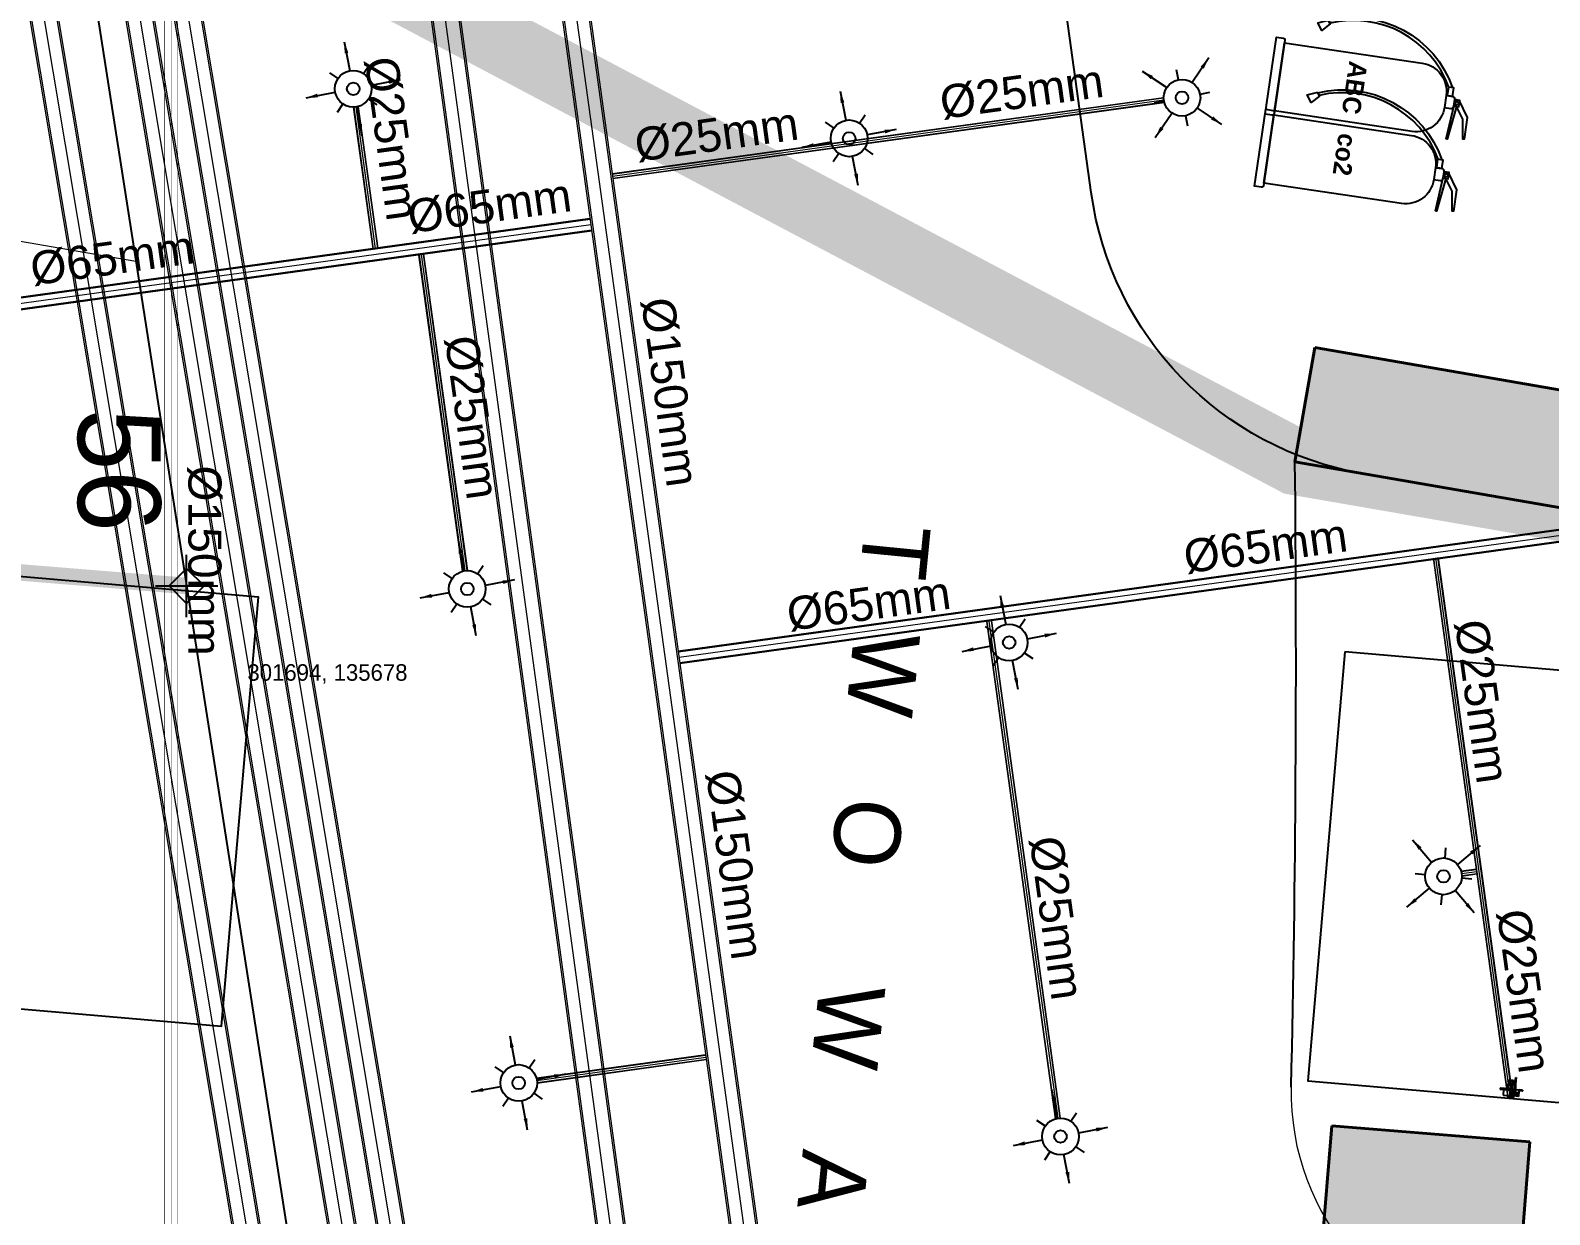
# Model space of a CAD drawing. Header units: inches. Extents: x 257070 to 799932, y -17980 to 269260.
# Drawn here: x 300751 to 309925, y 131881 to 139034 of the extents above; entities that cross this region are included whole.
import ezdxf

# ---------------------------------------------------------------- set-up
doc = ezdxf.new("R2010")
doc.units = ezdxf.units.IN
doc.header["$MEASUREMENT"] = 0
doc.linetypes.add('Basement 1floor plan$0$CENTERX2', pattern=[4, 2.5, -0.5, 0.5, -0.5])
doc.layers.add('0-AES-F-HYDRANT PIPE', color=7, linetype='Continuous', lineweight=15, true_color=0xf57247)
for name, color, linetype in [('0-AES-F-SPRINKLER', 10, 'Continuous'), ('0-aes-water curtan pipe', 200, 'Continuous'), ('0-F-AES-FIRE EXTINGUISHER', 1, 'Continuous'), ('2 wheeler barrier', 170, 'Continuous'), ('basement-1 r.c.c.$0$DSP_R.C.C. HATCH', 253, 'Continuous'), ('basement1_AP$0$A-_ROAD----_E-_-', 2, 'Continuous'), ('DSP_SLAB CO-ORDINATES', 160, 'Continuous'), ('RETAIL', 40, 'Continuous')]:
    doc.layers.add(name, color=color, linetype=linetype)
for name, color, linetype, lineweight in [('0-AES-F-SPRINKLER PIPE', 10, 'Continuous', 15), ('E--CONCRETE-4', 4, 'Continuous', 40), ('E--CONCRETE-SHADE', 253, 'Continuous', 20), ('F--BRICKWALL-3', 252, 'Continuous', 30), ('M--TILING-2', 252, 'Continuous', 18), ('TEXT', 7, 'Continuous', 0)]:
    doc.layers.add(name, color=color, linetype=linetype, lineweight=lineweight)
doc.styles.add('CG', font='GOTHICB.TTF')
doc.styles.get("Standard").update_dxf_attribs({"font": 'arial.ttf'})
doc.styles.add('TEXT style 175', font='GOTHIC.TTF')
doc.dimstyles.new('ISO-25', dxfattribs={"dimtxt": 2.5, "dimasz": 2.5, "dimexe": 1.25, "dimexo": 0.625, "dimtad": 1, "dimtxsty": 'Standard', "dimcen": 2.5, "dimadec": 0, "dimazin": 0, "dimtfac": 1, "dimtmove": 0, "dimatfit": 3, "dimfxl": 1, "dimarcsym": 0})

# ---------------------------------------------------------------- blocks, each defined once
blk = doc.blocks.new('*U165')
at = {"layer": 'DSP_SLAB CO-ORDINATES', "color": 206}
for p, q in [((0, -188), (0, 188)), ((-188, 0), (188, 0))]:
    blk.add_line(p, q, dxfattribs=at)
at = {"layer": 'DSP_SLAB CO-ORDINATES', "color": 206, "ltscale": 3.5}
blk.add_lwpolyline([(-105.5, 0.1), (0, 105.6), (105.5, 0.1), (0, -105.3), (-105.5, 0.1)], dxfattribs=at)
at = {"layer": 'DEFPOINTS', "style": 'TEXT style 175'}
blk.add_attdef('CORDINATE', (367.3, -572.5), '', height=100, dxfattribs=at)
at = {"layer": 'DSP_SLAB CO-ORDINATES', "color": 214, "style": 'TEXT style 175'}
blk.add_attdef('NO.', (-656.1, 1070.3), '', height=500, rotation=270, dxfattribs=at)
blk = doc.blocks.new('A$C3CA070F1')
at = {"layer": '0-AES-F-SPRINKLER'}
h = blk.add_hatch(dxfattribs=at)
h.set_pattern_fill('ANSI31', color=3, scale=0.196883, angle=-34.23352, style=0)
h.set_pattern_definition([(100.766483, (49937.1607, 174049.7081), (1.474466316, 0.280375668), [])])
edge = h.paths.add_edge_path()
edge.add_line((-1.4, 85), (-1.4, 83.7))
edge.add_line((-1.4, 83.7), (-6.5, 83.9))
edge.add_ellipse((-6.5, 82.5), major_axis=(-1.42, -0.27), ratio=1, start_angle=257, end_angle=315)
edge.add_line((-7.7, 83.3), (-15.3, 72.1))
edge.add_ellipse((-11.7, 69.7), major_axis=(-4.25, -0.81), ratio=1, start_angle=-45, end_angle=45)
edge.add_line((-14.2, 66.1), (13.8, 47.1))
edge.add_line((13.8, 47.1), (13, 46))
edge.add_line((13, 46), (-14.9, 65))
edge.add_ellipse((-11.7, 69.7), major_axis=(-5.52, -1.05), ratio=1, start_angle=-45, end_angle=45, ccw=False)
edge.add_line((-16.4, 72.8), (-8.8, 84))
edge.add_ellipse((-6.5, 82.5), major_axis=(-2.69, -0.51), ratio=1, start_angle=257, end_angle=315, ccw=False)
edge.add_line((-6.4, 85.2), (-1.4, 85))
h = blk.add_hatch(dxfattribs=at)
h.set_pattern_fill('ANSI31', color=3, scale=0.196883, angle=-124.23352, style=0)
h.set_pattern_definition([(190.766483, (49937.1607, 174049.7081), (-0.280375668, 1.474466316), [])])
edge = h.paths.add_edge_path()
edge.add_line((-1.5, 53.6), (7.4, 47.6))
edge.add_line((7.4, 47.6), (8.4, 49.1))
edge.add_line((8.4, 49.1), (-0.4, 55.2))
edge.add_ellipse((-2.5, 52.1), major_axis=(-0.69, 3.63), ratio=1, start_angle=315, end_angle=405)
edge.add_line((-5.5, 54.2), (-14.4, 41.2))
edge.add_ellipse((-11.4, 39.1), major_axis=(-0.69, 3.63), ratio=1, start_angle=45, end_angle=135)
edge.add_line((-13.4, 36), (-9.3, 33.2))
edge.add_ellipse((-10.1, 32), major_axis=(-0.27, 1.42), ratio=1, start_angle=225, end_angle=315, ccw=False)
edge.add_line((-8.9, 31.2), (-9.6, 30.3))
edge.add_line((-9.6, 30.3), (-8, 29.2))
edge.add_line((-8, 29.2), (-7.4, 30.1))
edge.add_ellipse((-10.1, 32), major_axis=(-3.3, -0.63), ratio=1, start_angle=135, end_angle=225)
edge.add_line((-8.2, 34.8), (-12.4, 37.6))
edge.add_ellipse((-11.4, 39.1), major_axis=(-1.75, -0.33), ratio=1, start_angle=-45, end_angle=45, ccw=False)
edge.add_line((-12.8, 40.1), (-4, 53.1))
edge.add_ellipse((-2.5, 52.1), major_axis=(-1.75, -0.33), ratio=1, start_angle=225, end_angle=315, ccw=False)
at = {"layer": '0-AES-F-SPRINKLER', "color": 3}
for p, q in [((-98.2, 38.1), (-98.1, 38.2)), ((-98.2, 38), (-98.2, 38.1)), ((-98.2, 37.9), (-98.2, 38)), ((-98.2, 37.8), (-98.2, 37.9)), ((-98.2, 37.7), (-98.2, 37.8)), ((-98.2, 37.6), (-98.2, 37.7)), ((-98.2, 37.5), (-98.2, 37.6)), ((-98.2, 37.6), (-98.2, 37.6)), ((-98.2, 37.4), (-98.2, 37.5)), ((-98.2, 37.3), (-98.2, 37.4)), ((-98.2, 37.4), (-98.2, 37.4)), ((-98.1, 37.2), (-98.2, 37.3)), ((-98.1, 38.7), (-97.4, 43.4)), ((-98.1, 38.6), (-98.1, 38.7)), ((-98.1, 38.5), (-98.1, 38.6)), ((-98.1, 38.4), (-98.1, 38.5)), ((-98.1, 38.3), (-98.1, 38.4)), ((-98.1, 38.2), (-98.1, 38.3)), ((-98.1, 37.1), (-98.1, 37.2)), ((-98.1, 37.2), (-98.1, 37.2)), ((-98.1, 37), (-98.1, 37.1)), ((-98.1, 37.1), (-98.1, 37.1)), ((-98, 36.9), (-98.1, 37)), ((-98.1, 37), (-98.1, 37)), ((-98.1, 37), (-98.1, 37)), ((-97.9, 36.8), (-98, 36.9)), ((-98, 36.9), (-98, 36.9)), ((-98, 36.9), (-98, 36.9)), ((-98, 36.9), (-98, 36.9)), ((-98, 36.9), (-98, 36.9)), ((-97.8, 36.9), (-97.9, 36.9)), ((-97.9, 36.9), (-97.9, 36.9)), ((-97.9, 36.9), (-97.9, 36.8)), ((-95.6, 36.5), (-97.9, 36.8)), ((-97.9, 36.8), (-97.9, 36.8)), ((-97.7, 36.9), (-97.8, 36.9)), ((-97.8, 36.9), (-97.8, 36.9)), ((-97.8, 36.9), (-97.8, 36.9)), ((-97.6, 37), (-97.7, 37)), ((-97.7, 37), (-97.7, 37)), ((-97.7, 37), (-97.7, 36.9)), ((-97.5, 37.2), (-97.6, 37.1)), ((-97.6, 37.1), (-97.6, 37.1)), ((-97.6, 37.1), (-97.6, 37)), ((-97.4, 37.3), (-97.5, 37.3)), ((-97.5, 37.3), (-97.5, 37.2)), ((-97.3, 37.5), (-97.4, 37.5)), ((-97.4, 37.5), (-97.4, 37.4)), ((-97.4, 37.4), (-97.4, 37.3)), ((-97.2, 37.7), (-97.3, 37.6)), ((-97.3, 37.6), (-97.3, 37.5)), ((-97.1, 37.9), (-97.2, 37.9)), ((-97.2, 37.9), (-97.2, 37.8)), ((-97.2, 37.8), (-97.2, 37.7)), ((-97, 38.1), (-97.1, 38)), ((-97.1, 38), (-97.1, 37.9)), ((-97, 44.5), (-78.9, 71.2)), ((-96.9, 38.5), (-97, 38.3)), ((-97, 38.3), (-97, 38.2)), ((-97, 38.2), (-97, 38.1)), ((-96.8, 38.8), (-96.9, 38.7)), ((-96.9, 38.7), (-96.9, 38.6)), ((-96.9, 38.6), (-96.9, 38.5)), ((-96.7, 39), (-96.8, 38.9)), ((-96.8, 38.9), (-96.8, 38.8)), ((-96.6, 39.4), (-96.7, 39.3)), ((-96.7, 39.3), (-96.7, 39.1)), ((-96.7, 39.1), (-96.7, 39)), ((-96.5, 39.8), (-96.6, 39.6)), ((-96.6, 39.6), (-96.6, 39.5)), ((-96.6, 39.5), (-96.6, 39.4)), ((-96.4, 40.1), (-96.5, 40)), ((-96.5, 40), (-96.5, 39.9)), ((-96.5, 39.9), (-96.5, 39.8)), ((-96.3, 40.5), (-96.4, 40.4)), ((-96.4, 40.4), (-96.4, 40.3)), ((-96.4, 40.3), (-96.4, 40.1)), ((-96.2, 41), (-96.3, 40.9)), ((-96.3, 40.9), (-96.3, 40.8)), ((-96.3, 40.8), (-96.3, 40.6)), ((-96.3, 40.6), (-96.3, 40.5)), ((-96.1, 41.5), (-96.2, 41.4)), ((-96.2, 41.4), (-96.2, 41.3)), ((-96.2, 41.3), (-96.2, 41.1)), ((-96.2, 41.1), (-96.2, 41)), ((-95.5, 46.3), (-96.1, 41.7)), ((-96.1, 41.7), (-96.1, 41.6)), ((-96.1, 41.6), (-96.1, 41.5)), ((-95.5, 36.5), (-95.6, 36.5)), ((-95.6, 36.5), (-95.6, 36.5)), ((-95.6, 36.5), (-95.6, 36.5)), ((-95.4, 36.6), (-95.5, 36.6)), ((-95.5, 36.6), (-95.5, 36.6)), ((-95.5, 36.6), (-95.5, 36.5)), ((-95.3, 36.7), (-95.4, 36.6)), ((-95.4, 36.6), (-95.4, 36.6)), ((-95.4, 36.6), (-95.4, 36.6)), ((-95.2, 36.8), (-95.3, 36.8)), ((-95.3, 36.8), (-95.3, 36.7)), ((-95.3, 36.7), (-95.3, 36.7)), ((-95.1, 37), (-95.2, 36.9)), ((-95.2, 36.9), (-95.2, 36.9)), ((-95.2, 36.9), (-95.2, 36.8)), ((-95, 37.1), (-95.1, 37.1)), ((-95.1, 37.1), (-95.1, 37)), ((-94.9, 37.4), (-95, 37.3)), ((-95, 37.3), (-95, 37.2)), ((-95, 37.2), (-95, 37.1)), ((-94.8, 37.5), (-94.9, 37.4)), ((-94.9, 37.4), (-94.9, 37.4)), ((-94.7, 37.8), (-94.8, 37.7)), ((-94.8, 37.7), (-94.8, 37.6)), ((-94.8, 37.6), (-94.8, 37.5)), ((-94.6, 38), (-94.7, 37.9)), ((-94.7, 37.9), (-94.7, 37.8)), ((-94.5, 38.4), (-94.6, 38.2)), ((-94.6, 38.2), (-94.6, 38.1)), ((-94.6, 38.1), (-94.6, 38)), ((-94.4, 38.7), (-94.5, 38.6)), ((-94.5, 38.6), (-94.5, 38.5)), ((-94.5, 38.5), (-94.5, 38.4)), ((-93.8, 43.4), (-94.4, 47.9)), ((-94.3, 38.9), (-94.4, 38.8)), ((-94.4, 38.8), (-94.4, 38.7)), ((-94.2, 39.3), (-94.3, 39.2)), ((-94.3, 39.2), (-94.3, 39.1)), ((-94.3, 39.1), (-94.3, 38.9)), ((-94.1, 39.7), (-94.2, 39.6)), ((-94.2, 39.6), (-94.2, 39.4)), ((-94.2, 39.4), (-94.2, 39.3)), ((-94, 40.1), (-94.1, 39.9)), ((-94.1, 39.9), (-94.1, 39.8)), ((-94.1, 39.8), (-94.1, 39.7)), ((-94, 87.9), (-92.6, 89.9)), ((-71.7, 72.7), (-94, 87.9)), ((-93.9, 40.6), (-94, 40.4)), ((-94, 40.4), (-94, 40.3)), ((-94, 40.3), (-94, 40.2)), ((-94, 40.2), (-94, 40.1)), ((-93.8, 41.1), (-93.9, 40.9)), ((-93.9, 40.9), (-93.9, 40.8)), ((-93.9, 40.8), (-93.9, 40.7)), ((-93.9, 40.7), (-93.9, 40.6)), ((-93.8, 43.3), (-93.8, 43.4)), ((-93.8, 43.2), (-93.8, 43.3)), ((-93.7, 43.1), (-93.8, 43.2)), ((-93.8, 43.2), (-93.8, 43.2)), ((-93.6, 42.7), (-93.8, 41.4)), ((-93.8, 41.4), (-93.8, 41.3)), ((-93.8, 41.3), (-93.8, 41.2)), ((-93.8, 41.2), (-93.8, 41.1)), ((-93.7, 43), (-93.7, 43.1)), ((-93.7, 42.9), (-93.7, 43)), ((-93.7, 42.8), (-93.7, 42.9)), ((-93.7, 42.9), (-93.7, 42.9)), ((-93.6, 42.8), (-93.7, 42.8)), ((-93.6, 42.7), (-93.6, 42.8)), ((-93.6, 42.6), (-93.6, 42.7)), ((-93.6, 42.7), (-93.6, 42.7)), ((-93.6, 42.7), (-93.6, 42.7)), ((-93.5, 42.6), (-93.6, 42.6)), ((-93.5, 42.5), (-93.5, 42.6)), ((-93.5, 42.6), (-93.5, 42.6)), ((-93.5, 42.6), (-93.5, 42.6)), ((-93.4, 42.5), (-93.5, 42.5)), ((-91.1, 42.1), (-93.4, 42.5)), ((-93.4, 42.5), (-93.4, 42.5)), ((-93.3, 42.5), (-93.4, 42.5)), ((-93.4, 42.5), (-93.4, 42.5)), ((-92.9, 46.5), (-93.3, 49.4)), ((-93.2, 42.5), (-93.3, 42.5)), ((-93.3, 42.5), (-93.3, 42.5)), ((-93.3, 42.5), (-93.3, 42.5)), ((-93.1, 42.6), (-93.2, 42.6)), ((-93.2, 42.6), (-93.2, 42.6)), ((-93.2, 42.6), (-93.2, 42.5)), ((-93, 42.7), (-93.1, 42.7)), ((-93.1, 42.7), (-93.1, 42.6)), ((-93.1, 42.6), (-93.1, 42.6)), ((-92.9, 42.8), (-93, 42.8)), ((-93, 42.8), (-93, 42.7)), ((-92.9, 46.4), (-92.9, 46.5)), ((-92.9, 46.3), (-92.9, 46.4)), ((-92.9, 46.4), (-92.9, 46.4)), ((-92.9, 46.2), (-92.9, 46.3)), ((-92.9, 46.3), (-92.9, 46.3)), ((-92.8, 46.2), (-92.9, 46.2)), ((-92.8, 43), (-92.9, 42.9)), ((-92.9, 42.9), (-92.9, 42.9)), ((-92.9, 42.9), (-92.9, 42.8)), ((-92.8, 46.1), (-92.8, 46.2)), ((-92.8, 46.2), (-92.8, 46.2)), ((-92.7, 46.1), (-92.8, 46.1)), ((-92.8, 46.1), (-92.8, 46.1)), ((-92.8, 46.1), (-92.8, 46.1)), ((-92.8, 46.1), (-92.8, 46.1)), ((-92.7, 43.1), (-92.8, 43.1)), ((-92.8, 43.1), (-92.8, 43)), ((-90.6, 47), (-92.7, 43.2)), ((-92.6, 46.1), (-92.7, 46.1)), ((-92.7, 46.1), (-92.7, 46.1)), ((-92.7, 46.1), (-92.7, 46.1)), ((-92.7, 46.1), (-92.7, 46.1)), ((-92.7, 43.2), (-92.7, 43.1)), ((-92.6, 89.9), (-59.3, 67.2)), ((-92.5, 46.1), (-92.6, 46.1)), ((-92.6, 46.1), (-92.6, 46.1)), ((-92.6, 46.1), (-92.6, 46.1)), ((-92.6, 46.1), (-92.6, 46.1)), ((-92.4, 46.3), (-92.5, 46.2)), ((-92.5, 46.2), (-92.5, 46.2)), ((-92.5, 46.2), (-92.5, 46.1)), ((-92.3, 46.4), (-92.4, 46.4)), ((-92.4, 46.4), (-92.4, 46.3)), ((-92.4, 46.3), (-92.4, 46.3)), ((-90.3, 50.1), (-92.3, 46.4)), ((-84.5, 65.7), (-92.1, 54.5)), ((-91, 42.1), (-91.1, 42.1)), ((-91.1, 42.1), (-91.1, 42.1)), ((-90.9, 42.1), (-91, 42.1)), ((-91, 42.1), (-91, 42.1)), ((-91, 42.1), (-91, 42.1)), ((-90.8, 42.1), (-90.9, 42.1)), ((-90.9, 42.1), (-90.9, 42.1)), ((-90.7, 42.2), (-90.8, 42.2)), ((-90.8, 42.2), (-90.8, 42.2)), ((-90.8, 42.2), (-90.8, 42.1)), ((-90.6, 42.4), (-90.7, 42.3)), ((-90.7, 42.3), (-90.7, 42.3)), ((-90.7, 42.3), (-90.7, 42.2)), ((-90.4, 46.9), (-90.6, 47)), ((-90.5, 42.5), (-90.6, 42.4)), ((-90.6, 42.4), (-90.6, 42.4)), ((-90.4, 42.7), (-90.5, 42.6)), ((-90.5, 42.6), (-90.5, 42.6)), ((-90.5, 42.6), (-90.5, 42.5)), ((-90.4, 46.9), (-88.3, 46.5)), ((-88.3, 46.5), (-90.4, 42.8)), ((-90.4, 42.8), (-90.4, 42.7)), ((-90.3, 50.2), (-90.3, 50.2)), ((-89.4, 54.1), (-90.1, 50.9)), ((-87.9, 57.4), (-89.5, 49.2)), ((-89.4, 55.1), (-89.4, 55.1)), ((-88.1, 46.5), (-88.3, 46.5)), ((-87.2, 59), (-87.3, 58.9)), ((-87.2, 59), (-86.9, 59.4)), ((-85.5, 57), (-87.2, 48.7)), ((-87.1, 49.1), (-83.1, 28.1)), ((-85.2, 57.7), (-85.3, 57.6)), ((-76.5, 43.5), (-84.7, 49.1)), ((-83.1, 28.1), (-59.8, 9)), ((-76.9, 69.9), (-81.9, 62.5)), ((-79.8, 65.6), (-81.8, 67)), ((-45.1, 30.7), (-81.4, -22.7)), ((-78, 63), (-80.3, 64.8)), ((-57.1, 13), (-79.2, 28)), ((-71.2, 26.1), (-79, 31.5)), ((-78.9, 71.2), (-76.9, 69.9)), ((-78.4, -29.4), (-39.9, 27.2)), ((-70, 64.5), (-78, 63)), ((-68.6, 55.2), (-74.6, 59.3)), ((-66.2, 53.6), (-74.2, 41.9)), ((-74.2, 41.9), (-71.2, 26.1)), ((-72.8, 43.9), (-70.8, 42.5)), ((-69.3, 47.2), (-71.9, 43.3)), ((-71.2, 26.1), (-55.4, 15.4)), ((-70.8, 42.5), (-69.6, 43.1)), ((-69.6, 43.1), (-65.6, 49)), ((-65.5, 50.3), (-67.6, 51.7)), ((-61.8, 66), (-67.1, 65)), ((-60.6, 65.2), (-66.8, 69.4)), ((-50.4, 56.6), (-66.2, 53.6)), ((-65.6, 49), (-65.5, 50.3)), ((-46.7, 28.3), (-63.5, 39.8)), ((-59.3, 67.2), (-60.6, 65.2)), ((-60.3, 44.4), (-42.5, 32.3)), ((-56.6, 67), (-59.8, 66.4)), ((-50.4, 56.6), (-58.3, 62)), ((-18.5, 45.8), (-56.6, 67)), ((-16.9, 37.4), (-55.1, 63.4)), ((-28.6, 41.7), (-50.4, 56.6)), ((-12.5, 8.5), (-45.1, 30.7)), ((-36, 41.9), (-44.1, 30)), ((-43.5, 33), (-34.7, 45.9)), ((-38.8, -30.1), (-12.5, 8.5)), ((-36.6, 24.9), (-27.8, 37.8)), ((-35.2, 41.4), (-36, 41.9)), ((-31.7, 32.1), (-35.3, 38.9)), ((-30.3, 52.3), (-16.4, 72.8)), ((-29, 19.7), (-17.4, 36.7)), ((-20.7, 31.9), (-28.3, 37.1)), ((-27.8, 37.8), (-26.1, 40.3)), ((-23.3, 15.8), (-12.3, 33.3)), ((-1.1, 25.8), (-22.9, -9.3)), ((-22, 15), (-12.4, 30.5)), ((-9.5, 31.8), (-20.6, 14)), ((1.6, 23.7), (-20, -11.1)), ((-19.9, -8), (-1.3, 22.5)), ((-19.1, 13), (-9.6, 28.5)), ((-16.9, 37.4), (-18.5, 45.8)), ((-6.7, 29.8), (-17.7, 12.1)), ((-17.4, 36.7), (-16.9, 37.4)), ((4.4, 21.7), (-17.1, -13)), ((-17, -9.8), (1.5, 20.5)), ((-16.4, 72.8), (-8.8, 84)), ((-16.3, 11.1), (-6.9, 26.5)), ((-7.7, 83.3), (-15.3, 72.1)), ((13, 46), (-14.9, 65)), ((-3.9, 27.8), (-14.9, 10.1)), ((-5.5, 54.2), (-14.4, 41.2)), ((-14.2, 66.1), (13.8, 47.1)), ((-14.2, -14.8), (7.2, 19.7)), ((-14.2, -11.6), (4.3, 18.4)), ((-12.3, 33.3), (-13.8, 32.5)), ((-1.4, 83.7), (-13.6, 65.8)), ((-13.5, 9.2), (-4.1, 24.5)), ((-13.4, 36), (-9.3, 33.2)), ((-12.8, 40.1), (-4, 53.1)), ((-2.4, 33.9), (-12.4, 40.7)), ((-8.2, 34.8), (-12.4, 37.6)), ((-12.4, 30.5), (-12.3, 33.3)), ((-9.5, 31.8), (-12.4, 30.5)), ((7, 16.4), (-11.3, -13.5)), ((8.8, 17.2), (-10.3, -14)), ((-9.6, 28.5), (-9.5, 31.8)), ((-8.9, 31.2), (-9.6, 30.3)), ((-9.6, 30.3), (-8, 29.2)), ((-6.7, 29.8), (-9.6, 28.5)), ((-8.7, -12.8), (8.7, 12.8)), ((-8, 29.2), (-7.4, 30.1)), ((-6.9, 26.5), (-6.7, 29.8)), ((-3.9, 27.8), (-6.9, 26.5)), ((8.4, 49.1), (-6.8, 26.7)), ((-1.4, 83.7), (-6.5, 83.9)), ((-6.4, 85.2), (-1.4, 85)), ((5, 44.1), (-5.3, 51.1)), ((-4.1, 24.5), (-3.9, 27.8)), ((-1.1, 25.8), (-4.1, 24.5)), ((-1.5, 53.6), (7.4, 47.6)), ((-1.4, 85), (-1.4, 83.7)), ((-1.3, 22.5), (-1.1, 25.8)), ((1.6, 23.7), (-1.3, 22.5)), ((13, 46), (-1.2, 25.2)), ((8.4, 49.1), (-0.4, 55.2)), ((1.5, 20.5), (1.6, 23.7)), ((4.4, 21.7), (1.5, 20.5)), ((4.3, 18.4), (4.4, 21.7)), ((7.2, 19.7), (4.3, 18.4)), ((7, 16.4), (7.2, 19.7)), ((8.8, 17.2), (7, 16.4)), ((7.4, 47.6), (8.4, 49.1)), ((9.2, 15), (8.8, 17.2)), ((13.8, 47.1), (13, 46)), ((-81.6, -25.3), (-79.6, -29.9)), ((-79.6, -29.9), (-78.4, -29.4)), ((-66.2, -11.4), (-38.8, -30.1)), ((-22.9, -6.7), (-22.9, -9.3)), ((-22.9, -9.3), (-19.9, -8)), ((-19.9, -8), (-20, -11.1)), ((-20, -11.1), (-17, -9.8)), ((-17, -9.8), (-17.1, -13)), ((-17.1, -13), (-14.2, -11.6)), ((-14.2, -11.6), (-14.2, -14.8)), ((-14.2, -14.8), (-11.3, -13.5)), ((-11.3, -13.5), (-11.3, -14.2)), ((-11.3, -14.2), (-10.6, -14))]:
    blk.add_line(p, q, dxfattribs=at)
for centre, major_axis, start_param, end_param in [((-94.7, 43.1), (-2.74, -0.52), -0.560204, -0.324923), ((-95.2, 43.3), (-0.41, 2.13), 0.784914, 1.034983), ((-92.8, 45.9), (-0.51, 2.68), 0.787914, 1.247507), ((-92.6, 47.9), (-1.75, -0.33), -0.775969, -0.160442), ((-91.5, 49.5), (-0.33, 1.74), 0.791774, 1.412986), ((-90.8, 53.6), (-0.29, 1.52), 0.785398, 2.356194), ((-95.3, 50.1), (-5.72, -1.09), 2.374727, 2.798549), ((-93.2, 51.4), (-3.09, -0.59), 2.526084, 2.789089), ((-89, 55.4), (-0.103, 0.54), 0.916881, 1.969618), ((-91.1, 54.7), (-0.33, 1.74), 4.197625, 4.773282), ((-92.9, 49.6), (-5.72, -1.09), 2.377207, 2.798549), ((-84.1, 56.7), (-3.79, -0.72), -0.784768, -0.363877), ((-80.2, 54.3), (-1.57, 8.26), 0.010205, 0.785398), ((-83.7, 56.5), (-0.35, 1.85), 0.785501, 1.132999), ((-80.2, 54.3), (-5.9, -1.12), 4.155645, 5.497787), ((-83.2, 64.8), (-1.52, -0.29), 3.926991, 5.497787), ((-80.2, 54.3), (-8.26, -1.57), 4.155621, 4.722594), ((-75, 67.7), (-8.26, -1.57), 1.014052, 3.151797), ((-75.2, 63.2), (-2.79, -0.53), -0.113999, 0.093951), ((-75, 67.7), (-1.12, 5.9), 2.584882, 5.497787), ((-74.9, 45.8), (-0.53, 2.79), 2.356194, 3.926991), ((-75, 67.7), (-1.57, 8.26), 4.722594, 5.497787), ((-64.7, 44.1), (-3.72, -0.71), -0.403281, 1.321745), ((-70.2, 52.9), (-2.79, -0.53), 2.356194, 3.926991), ((-64.7, 44.1), (-0.71, 3.72), 4.96144, 6.686466), ((-65.2, 37.3), (-0.56, 2.96), 5.497794, 6.034125), ((-58.6, 46.9), (-2.96, -0.56), 0.24906, 0.785391), ((-59.9, 59.6), (-2.83, -0.54), 3.926991, 4.712389), ((-33.2, 40), (-0.45, 2.36), 0.803442, 1.867502), ((-30.1, 39.4), (-2.79, -0.53), 2.356194, 3.926991), ((-23.8, 38.7), (-0.53, 2.79), 5.497787, 7.068583), ((-15, 35.1), (-0.54, 2.83), 0.785398, 3.403392), ((-11.7, 69.7), (-5.52, -1.05), -0.785398, 0.785398), ((-11.7, 69.7), (-4.25, -0.81), -0.785398, 0.785398), ((-11.4, 39.1), (-0.69, 3.63), 0.785398, 2.356194), ((-11.4, 39.1), (-1.75, -0.33), -0.785398, 0.785398), ((-10.1, 32), (-0.27, 1.42), 3.926991, 5.497787), ((-6.5, 82.5), (-2.69, -0.51), 4.485496, 5.497787), ((-10.1, 32), (-3.3, -0.63), 2.356194, 3.926991), ((-6.5, 82.5), (-1.42, -0.27), 4.485496, 5.497787), ((-2.5, 52.1), (-0.69, 3.63), 5.497787, 7.068583), ((-2.5, 52.1), (-1.75, -0.33), 3.926991, 5.497787), ((6.3, 14.4), (-0.54, 2.83), 3.926991, 4.712389), ((-79.1, -24.2), (-0.51, 2.69), 0.785398, 1.797689), ((-11.1, -11.2), (-2.83, -0.54), 1.570796, 2.356194)]:
    blk.add_ellipse(centre, major_axis=major_axis, ratio=1, start_param=start_param, end_param=end_param, dxfattribs=at)
at = {"layer": '0-AES-F-SPRINKLER', "color": 3, "extrusion": (0, 0, -1)}
for centre, major_axis, start_param, end_param in [((-86.3, 46.7), (-0.53, 2.79), -0.113999, 0.785398), ((-77.4, 33.9), (-0.54, 2.83), 3.926991, 4.712389)]:
    blk.add_ellipse(centre, major_axis=major_axis, ratio=1, start_param=start_param, end_param=end_param, dxfattribs=at)
blk = doc.blocks.new('A$C38B57D14')
at = {"color": 1}
for points in [[(331, 896.2), (325.1, 903.8), (325.1, 915.6), (402.4, 967.6), (507.6, 967.6), (508.4, 961.7), (412.4, 947.3), (356.4, 908.4), (344.9, 896.2), (331, 896.2)], [(356.4, 908.4), (518.9, 886.4), (518.2, 881.3), (344.9, 896.2)]]:
    blk.add_lwpolyline(points, dxfattribs=at)
for points in [[(311.4, 882.4), (269.9, 882.4), (269.9, 855.8), (311.4, 855.8)], [(325.1, 896.2), (356.4, 896.2), (356.4, 920.5), (325.1, 920.5)], [(34.7, 235), (51.3, 246.7), (89, 211), (54.8, 187.1)]]:
    blk.add_lwpolyline(points, close=True, dxfattribs=at)
for points in [[(311.4, 851.3), (370.1, 851.3), (370.1, 882.4, 0.414214), (356.4, 896.2), (325.1, 896.2, 0.414214), (311.4, 882.4)], [(311.4, 851.3), (370.1, 851.3, -0.414214), (507.3, 714.2), (507.3, 41.9), (174.3, 41.9), (174.3, 714.2, -0.414214)], [(161, 41.9), (520.6, 41.9, -0.414214), (528.6, 33.8), (528.6, 0), (152.9, 0), (152.9, 33.8, -0.414214)]]:
    blk.add_lwpolyline(points, format="xyb", close=True, dxfattribs=at)
blk.add_lwpolyline([(269.9, 858.3, 0.380099), (48.4, 244.6), (37.2, 236.7, -0.385151), (269.9, 876.8)], format="xyb", dxfattribs=at)
blk.add_circle((340.8, 908.4), 7.79, dxfattribs=at)
at = {"color": 7, "style": 'CG'}
blk.add_text('ABC', height=88.5, dxfattribs=at).set_placement((211.4, 364.3))
blk = doc.blocks.new('A$C1C2B0A82')
at = {"color": 1}
for points in [[(414, 1120.2), (406.7, 1129.7), (406.7, 1144.6), (503.3, 1209.5), (634.7, 1209.5), (635.7, 1202.2), (515.8, 1184.1), (445.7, 1135.5), (431.4, 1120.2), (414, 1120.2)], [(445.7, 1135.5), (648.8, 1108), (648, 1101.7), (431.4, 1120.2)]]:
    blk.add_lwpolyline(points, dxfattribs=at)
for points in [[(389.5, 1103), (337.6, 1103), (337.6, 1069.7), (389.5, 1069.7)], [(406.7, 1120.2), (445.7, 1120.2), (445.7, 1150.7), (406.7, 1150.7)], [(43.6, 293.7), (64.4, 308.3), (111.5, 263.8), (68.8, 233.8)]]:
    blk.add_lwpolyline(points, close=True, dxfattribs=at)
for points in [[(389.5, 1064.2), (462.9, 1064.2), (462.9, 1103, 0.414214), (445.7, 1120.2), (406.7, 1120.2, 0.414214), (389.5, 1103)], [(389.5, 1064.2), (462.9, 1064.2, -0.414214), (634.3, 892.8), (634.3, 52.4), (218.1, 52.4), (218.1, 892.8, -0.414214)], [(201.5, 52.4), (650.9, 52.4, -0.414214), (661, 42.3), (661, 0), (191.4, 0), (191.4, 42.3, -0.414214)]]:
    blk.add_lwpolyline(points, format="xyb", close=True, dxfattribs=at)
blk.add_lwpolyline([(337.6, 1072.9, 0.380099), (60.7, 305.7), (46.7, 295.9, -0.385151), (337.6, 1096)], format="xyb", dxfattribs=at)
blk.add_circle((426.2, 1135.5), 9.74, dxfattribs=at)
at = {"color": 7, "style": 'CG'}
blk.add_text('co2', height=110.62, dxfattribs=at).set_placement((264.5, 455.4))
blk = doc.blocks.new('*U761')
at = {"layer": '0-AES-F-SPRINKLER PIPE', "color": 200, "lineweight": 30, "const_width": 2.67}
for points in [[(-1770300, 105094.3), (-1770300, -19030.4)], [(-1770220, 105094.3), (-1770220, -19030.4)]]:
    blk.add_lwpolyline(points, dxfattribs=at)
at = {"layer": '0-AES-F-SPRINKLER PIPE', "color": 252, "lineweight": 30, "const_width": 2.67}
blk.add_lwpolyline([(-1770260, 105094.3), (-1770260, -19030.4)], dxfattribs=at)
blk = doc.blocks.new('*U603')
at = {"layer": '0-AES-F-SPRINKLER'}
for p, q in [((171672.4, 56809.4), (171672.4, 56870.6)), ((171561.6, 56698.5), (171500.3, 56698.5)), ((171783.3, 56698.5), (171844.5, 56698.5)), ((171672.4, 56587.7), (171672.4, 56526.4))]:
    blk.add_line(p, q, dxfattribs=at)
for radius in [110.8, 37.8]:
    blk.add_circle((171672.4, 56698.5), radius, dxfattribs=at)
at = {"layer": '0-AES-F-SPRINKLER PIPE'}
for points, override in [([(171467.9, 56903), (171594, 56776.9)], {"dimasz": 70, "dimtad": 0, "dimfxl": 13, "dimarcsym": 1}), ([(171876.9, 56903), (171750.8, 56776.9)], {"dimasz": 70, "dimtad": 0, "dimfxl": 13, "dimarcsym": 1}), ([(171467.9, 56494), (171594, 56620.1)], {"dimasz": 70, "dimtad": 0, "dimfxl": 13, "dimarcsym": 1}), ([(171876.9, 56494), (171750.8, 56620.1)], {"dimasz": 70, "dimgap": 0.625, "dimtad": 0, "dimfxl": 13, "dimarcsym": 1})]:
    blk.add_leader(points, dimstyle='ISO-25', override=override, dxfattribs=at)

msp = doc.modelspace()

# ---------------------------------------------------------------- hatches: boundary and pattern name
at = {"layer": 'E--CONCRETE-SHADE', "ltscale": 3.5}
h = msp.add_hatch(color=8, dxfattribs=at)
h.dxf.hatch_style = 1
h.paths.add_polyline_path([(308609.5, 132418.3), (308512.5, 131222.3), (309708.5, 131125.2), (309805.6, 132321.3)])

# ---------------------------------------------------------------- linework, layer by layer
at = {"layer": '0-AES-F-HYDRANT PIPE', "ltscale": 1000, "elevation": 0}
for points in [[(298513.6, 199173.1), (306187.8, 191502.2), (303591.5, 186696.8), (302934.4, 184675.7), (302275.3, 181803.5), (300832.5, 172172.5), (299728, 165299.5), (300767, 157315.5), (304505, 129961), (302128.5, 112276.5), (301188, 108123.5), (288983, 74343.5), (287714, 71128), (293725.5, 51972.5), (294167, 50404.5), (301997.5, 35030.5), (313365.2, 25286.2), (316530, 29061.1)], [(298555.3, 199244.9), (306286.9, 191516.7), (303665.6, 186665), (303011.8, 184654.3), (302354.2, 181788.6), (300911.8, 172160.2), (299809.1, 165298.3), (300846.6, 157326.1), (304586, 129961.1), (302207.6, 112262.3), (301265.2, 108100.9), (289058.1, 74315.1), (287799.1, 71124.9), (293802.5, 51995.4), (294242.1, 50433.9), (302061.8, 35081.1), (313355.9, 25400), (316468.5, 29112.6)], [(298560, 199254.3), (306299.3, 191518.5), (303674.8, 186661.1), (303021.5, 184651.6), (302364.1, 181786.7), (300921.7, 172158.6), (299819.3, 165298.1), (300856.5, 157327.4), (304596.1, 129961.1), (302217.5, 112260.5), (301274.8, 108098.1), (289067.5, 74311.6), (287809.7, 71124.6), (293812.1, 51998.3), (294251.5, 50437.6), (302069.9, 35087.4), (313354.7, 25414.2), (316460.8, 29119.1)]]:
    msp.add_lwpolyline(points, dxfattribs=at)
for points in [[(298474.8, 199091.3), (306082.6, 191486.8), (303512.8, 186730.5), (302852.1, 184698.5), (302191.5, 181819.4), (300748.2, 172185.6), (299641.8, 165300.8), (300682.5, 157304.2), (304419, 129960.9), (302044.5, 112291.6), (301106, 108147.5), (288903.2, 74373.6), (287630.1, 71147.7, 0.171652), (287628.9, 71114.4), (293643.8, 51948.2), (294087.2, 50373.3), (301929.2, 34976.8), (313375.2, 25165.4), (316595.3, 29006.3)], [(298479.3, 199101), (306095, 191488.6), (303522, 186726.5), (302861.8, 184695.8), (302201.3, 181817.5), (300758.2, 172184), (299652, 165300.6), (300692.4, 157305.6), (304429.1, 129960.9), (302054.4, 112289.8), (301115.7, 108144.7), (288912.6, 74370.1), (287639.4, 71144, 0.171652), (287638.5, 71117.4), (293653.4, 51951), (294096.6, 50377), (301937.2, 34983.1), (313374, 25179.6), (316587.7, 29012.7)]]:
    msp.add_lwpolyline(points, format="xyb", dxfattribs=at)
at = {"layer": '0-AES-F-SPRINKLER PIPE', "ltscale": 1000}
for p, q in [((312238.9, 136331.6, 0), (304662.8, 135284.4, 0)), ((312239.7, 136325.6, 0), (304663.6, 135278.4, 0)), ((312244.1, 136293.4, 0), (304668.1, 135246.2, 0)), ((312248.6, 136261.2, 0), (304672.5, 135214, 0)), ((312249.4, 136255.3, 0), (304673.3, 135208.1, 0))]:
    msp.add_line(p, q, dxfattribs=at)
at = {"layer": '0-AES-F-SPRINKLER PIPE', "ltscale": 1000, "elevation": 0}
for points in [[(289126.3, 192085.8), (288892.4, 189012.2), (299939.2, 183952.1), (296721.1, 166590), (300367.4, 141377.4), (302186.3, 130501.8), (300655.7, 116050.1), (295462.4, 98048.7), (289389.9, 81684.3), (287942.3, 76540.8), (287213.4, 74309), (286528.6, 71911.2), (293470.3, 49877.4), (301142.3, 34501.9), (313279.8, 24504.4)], [(289136.3, 192085), (288902.9, 189018.4), (299950.5, 183957.9), (296731.2, 166589.8), (300377.3, 141379), (302196.4, 130502.1), (300665.5, 116048.2), (295471.9, 98045.6), (289399.4, 81681.2), (287951.9, 76537.9), (287222.9, 74306.1), (286539, 71911.3), (293479.6, 49881.2), (301150.3, 34508.3), (313286.2, 24512.2)], [(289211, 192079.3), (288981.7, 189064.8), (300034.9, 184001.7), (296807.2, 166588.3), (300451.4, 141390.5), (302272.1, 130504.4), (300739.4, 116033.7), (295543.2, 98022.1), (289470.8, 81658), (288023.6, 76516.1), (287294.6, 74284.1), (286617.3, 71912.4), (293549.3, 49909.4), (301210.2, 34556), (313333.5, 24570.3)], [(289285.8, 192073.6), (289060.4, 189111.2), (300119.3, 184045.6), (296883.2, 166586.8), (300525.5, 141402.1), (302347.8, 130506.7), (300813.3, 116019.3), (295614.5, 97998.6), (289542.1, 81634.7), (288095.4, 76494.2), (287366.4, 74262.2), (286695.6, 71913.4), (293619.1, 49937.5), (301270.2, 34603.8), (313380.9, 24628.5)], [(289295.8, 192072.9), (289070.9, 189117.4), (300130.5, 184051.4), (296893.4, 166586.6), (300535.4, 141403.6), (302357.8, 130507), (300823.1, 116017.3), (295624, 97995.5), (289551.6, 81631.6), (288105, 76491.3), (287375.9, 74259.2), (286706.1, 71913.6), (293628.4, 49941.3), (301278.2, 34610.2), (313387.2, 24636.3)], [(300623.1, 184042.6), (297385.8, 166576.8), (301015.6, 141478.5), (302848.1, 130521.7), (301301.9, 115923.7), (296085.9, 97843.4), (290014.1, 81481), (288795.5, 77151.2)], [(300709.4, 184096.5), (297461.8, 166575.3), (301089.7, 141490.1), (302923.8, 130524), (301375.8, 115909.2), (296157.2, 97819.9), (290085.5, 81457.8), (288873.8, 77152.4)], [(300718.8, 184092.3), (297471.9, 166575.1), (301099.6, 141491.6), (302933.8, 130524.3), (301385.7, 115907.3), (296166.7, 97816.8), (290095, 81454.7), (288879.3, 77135)], [(300529.4, 184003), (297299.7, 166578.5), (300931.6, 141465.4), (302762.3, 130519.1), (301218.2, 115940.1), (296005.1, 97870), (289933.2, 81507.4), (288706.5, 77151)], [(300538.7, 183998.7), (297309.8, 166578.3), (300941.5, 141466.9), (302772.4, 130519.4), (301228, 115938.1), (296014.7, 97866.9), (289942.7, 81504.3), (288711.9, 77133.6)], [(302700.2, 138570.3), (302818.4, 137714.8)], [(302703.2, 138570.3), (302821.4, 137715.2)], [(302715.7, 138571.3), (302833.8, 137716.9)], [(302727.9, 138573.7), (302846.1, 137718.6)], [(302730.9, 138574.5), (302849.1, 137719)], [(304130, 137897.1), (294124.4, 136514)], [(304130.9, 137891.1), (294125.2, 136508.1)], [(304135.3, 137858.9), (294129.7, 136475.9)], [(304139.8, 137826.7), (294134.1, 136443.7)], [(304140.6, 137820.8), (294134.9, 136437.8)], [(303094.7, 137677.2), (303358.8, 135767)], [(303097.7, 137677.6), (303361.7, 135767.8)], [(303110.1, 137679.4), (303374, 135770.2)], [(303122.5, 137681.1), (303386.4, 135771.2)], [(303125.4, 137681.5), (303389.5, 135771.3)], [(309673.9, 132581.5), (309222.7, 135845.5)], [(309676.8, 132582.3), (309225.7, 135845.9)], [(309689.1, 132584.7), (309238, 135847.6)], [(309701.5, 132585.7), (309250.4, 135849.3)], [(309704.6, 132585.7), (309253.4, 135849.8)], [(306941.1, 132459.9), (306525.8, 135464.2)], [(306944, 132460.7), (306528.8, 135464.6)], [(306956.3, 132463.1), (306541.2, 135466.3)], [(306968.8, 132464.2), (306553.6, 135468)], [(306971.8, 132464.2), (306556.5, 135468.4)], [(309482.2, 133967.6), (309390.1, 133954.9)], [(309482.7, 133964.7), (309390.9, 133952)], [(309484.4, 133952.3), (309393.3, 133939.7)], [(309486.1, 133939.9), (309394.4, 133927.2)], [(309486.5, 133936.9), (309394.4, 133924.2)], [(303806.2, 132706.9), (304827.9, 132848.1)], [(303807, 132704), (304828.3, 132845.2)], [(303809.4, 132691.7), (304830, 132832.8)], [(303810.5, 132679.2), (304831.8, 132820.4)], [(303810.5, 132676.2), (304832.2, 132817.4)]]:
    msp.add_lwpolyline(points, dxfattribs=at)
for points in [[(289695.4, 192040.5), (289492.7, 189366), (300852.7, 184162.4), (297592.4, 166572.7), (301217, 141509.9), (303053.8, 130527.9), (301502.8, 115884.4), (296279.7, 97779.6), (293101.2, 89214.1, 0.29263), (293186.4, 89022.5), (316711.7, 79666.6), (330293.5, 83212.7), (345003.4, 88448.1), (345549.8, 86789.5)], [(289705.3, 192039.7), (289503.2, 189372.1), (300863.9, 184168.2), (297602.5, 166572.5), (301226.9, 141511.4), (303063.8, 130528.2), (301512.6, 115882.5), (296289.2, 97776.5), (293113.9, 89219.8, 0.290685), (293199.1, 89028.2), (316712.4, 79677.1), (330290.6, 83222.2), (345009.7, 88461), (345559.3, 86792.7)], [(289779.5, 192034.1), (289581.3, 189418.2), (300948.2, 184211.4), (297678.5, 166571), (301301, 141523), (303139.5, 130530.5), (301586.5, 115868), (296360.5, 97753), (293209.8, 89262.4, 0.40744), (293295, 89070.8), (316717.2, 79755.9), (330268.5, 83294), (345056.9, 88557.4), (345630.5, 86816.1)], [(289853.6, 192028.5), (289659.3, 189464.2), (301032.5, 184254.6), (297754.5, 166569.5), (301375.1, 141534.6), (303215.2, 130532.8), (301660.4, 115853.5), (296431.8, 97729.5), (293305.6, 89305, 0.40744), (293390.8, 89113.4), (316722.1, 79834.7), (330246.4, 83365.8), (345104.1, 88653.9), (345701.8, 86839.6)], [(289863.6, 192027.7), (289669.8, 189470.4), (301043.8, 184260.4), (297764.6, 166569.3), (301385, 141536.1), (303225.2, 130533.1), (301670.2, 115851.6), (296441.3, 97726.4), (293318.4, 89310.7, 0.40744), (293403.6, 89119.1), (316722.8, 79845.2), (330243.5, 83375.3), (345110.4, 88666.7), (345711.3, 86842.7)], [(303370.5, 143392.1), (305173.1, 130351.1, -0.0678), (305173.1, 130333.6), (304748.6, 127171.4)], [(303380.4, 143393.4), (305183, 130352.5, -0.0678), (305183, 130332.2), (304758.5, 127170)], [(303454.7, 143403.7), (305257.3, 130362.8, -0.0678), (305257.3, 130322.3), (304832.9, 127160)], [(303529, 143414), (305331.6, 130373, -0.0678), (305331.7, 130312.3), (304907.2, 127150.1)], [(303538.9, 143415.3), (305341.5, 130374.4, -0.0678), (305341.6, 130311), (304917.1, 127148.7)]]:
    msp.add_lwpolyline(points, format="xyb", dxfattribs=at)
at = {"layer": '0-AES-F-SPRINKLER PIPE', "ltscale": 1000}
for points in [[(307594, 138627.2), (304264.3, 138167)], [(307594, 138624.2), (304264.8, 138164)], [(307595.1, 138611.7), (304266.5, 138151.6)], [(307597.5, 138599.4), (304268.2, 138139.2)], [(307598.3, 138596.5), (304268.6, 138136.3)]]:
    msp.add_lwpolyline(points, dxfattribs=at)
at = {"layer": '2 wheeler barrier', "color": 8, "const_width": 100, "elevation": 0}
msp.add_lwpolyline([(296312.3, 136116.1), (301694.1, 135678.4)], dxfattribs=at)
at = {"layer": 'basement-1 r.c.c.$0$DSP_R.C.C. HATCH', "color": 8}
msp.add_trace([(310062, 136137.6, 0), (310181.5, 136827.4, 0), (308387, 136427.9, 0), (308506.5, 137117.6, 0)], dxfattribs=at)
at = {"layer": 'basement1_AP$0$A-_ROAD----_E-_-', "color": 8}
msp.add_line((299355.8, 150670.5, 0), (302332, 131588.1, 0), dxfattribs=at)
at = {"layer": 'basement1_AP$0$A-_ROAD----_E-_-', "color": 8, "elevation": 0}
msp.add_lwpolyline([(311231.6, 135935), (308796.4, 136357, -0.326364), (307156.7, 138053.7), (306377.4, 143692.1)], format="xyb", dxfattribs=at)
at = {"layer": 'basement1_AP$0$A-_ROAD----_E-_-', "color": 8}
msp.add_arc((193977, 135230.6, 0), 114416.3, 358.70829, 0.599571, dxfattribs=at)
at = {"layer": 'E--CONCRETE-4', "color": 8}
for p, q in [((308506.5, 137117.6, 0), (308387, 136427.9, 0)), ((310181.5, 136827.4, 0), (308506.5, 137117.6, 0)), ((308387, 136427.9, 0), (310062, 136137.6, 0))]:
    msp.add_line(p, q, dxfattribs=at)
at = {"layer": 'E--CONCRETE-4', "color": 8, "ltscale": 10}
for p, q in [((308609.5, 132418.3, 0), (308512.5, 131222.3, 0)), ((309805.6, 132321.3, 0), (308609.5, 132418.3, 0)), ((309708.5, 131125.2, 0), (309805.6, 132321.3, 0))]:
    msp.add_line(p, q, dxfattribs=at)
at = {"layer": 'F--BRICKWALL-3', "color": 8, "elevation": 0}
msp.add_lwpolyline([(308000, 139137.9, 0, 0, 0), (309952.2, 138800.4, 0, 0, 0), (310003.3, 139096, 0, 0, 0), (308440.9, 139366.1, 0.5, 0.5, 0), (308451, 139121, 0.5, 0.5, 0), (308165.9, 139109.2, 0, 0, 0)], format="xyseb", dxfattribs=at)
at = {"layer": 'M--TILING-2', "color": 8, "linetype": 'Basement 1floor plan$0$CENTERX2', "ltscale": 1000, "const_width": 400, "elevation": 0}
msp.add_lwpolyline([(350086.4, 91684.8, -0.029115), (350643, 101934, -0.024403), (352024.8, 110427.6, -0.027188), (354530.2, 119680.6, -0.013323), (357863.4, 128490.3), (338652.8, 131708.1), (319828.5, 134457.4), (311231.6, 135935), (308387, 136427.9), (300964.9, 140353.6), (283589, 141766.7)], format="xyb", dxfattribs=at)
at = {"layer": 'M--TILING-2', "color": 8, "elevation": 0}
msp.add_lwpolyline([(297275.1, 138353.5), (301388, 137640.7)], dxfattribs=at)
msp.add_lwpolyline([(297275.1, 138353.5), (301388, 137640.7)], dxfattribs=at)
at = {"layer": 'RETAIL', "color": 8, "elevation": 0}
for points in [[(296947, 136057.4), (296723.3, 133467.1), (301904, 133019.6), (302127.7, 135610)], [(308689, 135280.7), (308465.3, 132690.4), (313646, 132242.9), (313869.7, 134833.3)]]:
    msp.add_lwpolyline(points, close=True, dxfattribs=at)
at = {"layer": 'TEXT', "color": 8}
msp.add_arc((309864.5, 132617.8, 0), 1500, 178.7195, 264.03311, dxfattribs=at)

# ---------------------------------------------------------------- block references
at = {"color": 51, "extrusion": (1.01445e-05, 1.99193e-06, 1), "rotation": 261.5659917687811}
msp.add_blockref('A$C1C2B0A82', (308240, 138746.4, 3.4), dxfattribs=at)
at = {"layer": '0-AES-F-SPRINKLER', "color": 7}
for p, rotation in [((128873.3, 188382.8, 0), 325.7664830132082), ((150234.3, 49806), 11.14814797522064), ((131868.2, 188083.5, 0), 325.7664830132082), ((129562, 185362.1, 0), 325.7664830132082), ((132833.8, 185038.9, 0), 325.7664830132082), ((133369.2, 92208, 0), 355.0638404089202), ((129872.5, 182378.2, 0), 325.7664830132082), ((133144.3, 182055, 0), 325.7664830132082)]:
    msp.add_blockref('*U603', p, dxfattribs=dict(at, rotation=rotation))
at = {"layer": '0-AES-F-SPRINKLER', "ltscale": 1000, "rotation": 299.2973574171799}
msp.add_blockref('A$C3CA070F1', (309689.1, 132584.7, 0), dxfattribs=at)
at = {"layer": '0-aes-water curtan pipe', "color": 51, "xscale": -1}
msp.add_blockref('*U761', (-1468658.4, 92729.5, 0), dxfattribs=at)
at = {"layer": '0-F-AES-FIRE EXTINGUISHER', "color": 7, "extrusion": (1.01445e-05, 1.99193e-06, 1), "xscale": 1.250000000000002, "yscale": 1.250000000000002, "zscale": 1.250000000000002, "rotation": 261.5659917687811}
msp.add_blockref('A$C38B57D14', (308304.5, 139181.9, 3.4), dxfattribs=at)
at = {"layer": 'DSP_SLAB CO-ORDINATES', "color": 8, "ltscale": 3.5}
msp.add_blockref('*U165', (301694.1, 135678.4, 0), dxfattribs=at).add_auto_attribs({'NO.': '56', 'CORDINATE': '301694, 135678'})

# ---------------------------------------------------------------- texts
at = {"layer": '0-AES-F-SPRINKLER PIPE', "color": 7, "linetype": 'Continuous', "lineweight": -3, "ltscale": 0.9, "char_height": 200, "width": 685.774, "attachment_point": 2}
for s, insert, rotation in [('%%C25mm', (303035, 138394.6, 0), 277.86972), ('%%C25mm', (306723.1, 138764.1), 7.86972), ('%%C25mm', (304880.4, 138506.4), 7.86972), ('%%C65mm', (303509.4, 138074.1, 0), 7.86972), ('%%C65mm', (301230.9, 137759.2, 0), 7.86972), ('%%C150mm', (304714.9, 136863.4, 0), 277.86972), ('%%C25mm', (303518.9, 136710.5, 0), 277.86972), ('%%C65mm', (308195.2, 136019.9, 0), 7.86972), ('%%C65mm', (305799.1, 135672.5, 0), 7.86972), ('%%C25mm', (309617.4, 134995, 0), 277.86972), ('%%C150mm', (305106.7, 134008.3, 0), 277.86972), ('%%C25mm', (307049.3, 133687.1, 0), 277.86972), ('%%C25mm', (309871.8, 133245.8, 0), 277.86972)]:
    msp.add_mtext(s, dxfattribs=dict(at, insert=insert, rotation=rotation))
at = {"layer": '0-aes-water curtan pipe', "extrusion": (7.03085e-09, -9.04239e-19, 1), "insert": (301904.8, 135831.7, 0), "char_height": 200, "width": 685.774, "attachment_point": 2, "text_direction": (0, -1, 0)}
msp.add_mtext('%%C150mm', dxfattribs=at)
at = {"layer": 'TEXT', "color": 8, "ltscale": 1000, "insert": (306188.1, 136027.5), "char_height": 400, "attachment_point": 1, "rotation": 264.36394, "style": 'TEXT style 175'}
msp.add_mtext_dynamic_manual_height_columns('{\\T2;TWO WAY 6M WIDE DRIVE WAY}', width=23911.084, gutter_width=20, heights=[0], dxfattribs=at)

doc.saveas('drawing.dxf')
